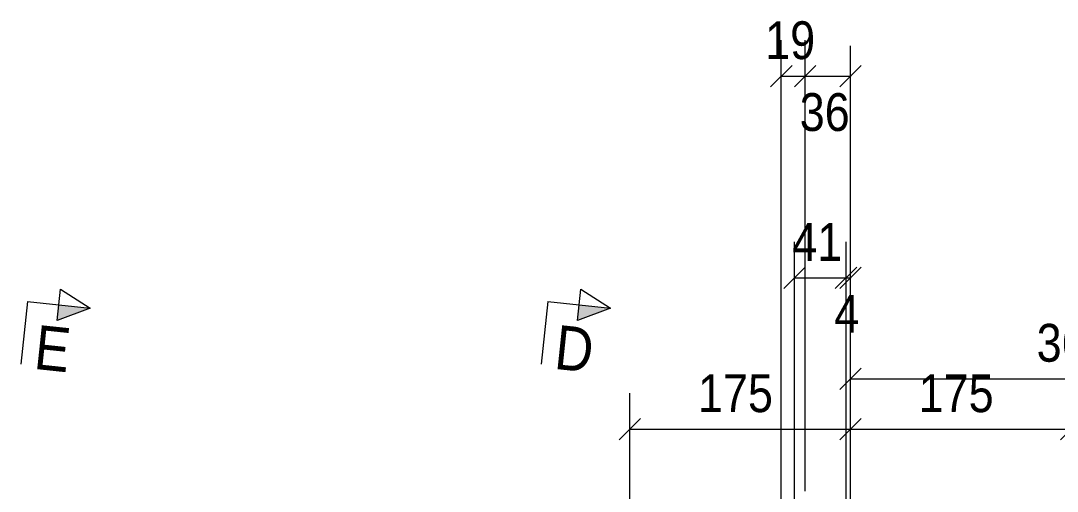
# Model space of a CAD drawing. Header units: millimetres. Extents: x 2 to 579, y 0 to 825.
# Drawn here: x 227.2 to 309.4, y 704.9 to 742.2 of the extents above; entities that cross this region are included whole.
import ezdxf

# ---------------------------------------------------------------- set-up
doc = ezdxf.new("R2010")
doc.units = ezdxf.units.MM
doc.linetypes.add('XKITLINE00', pattern=[0])
doc.layers.add('Dimensions', color=7, linetype='Continuous', lineweight=0)
doc.layers.add('Section', color=6, linetype='Continuous', lineweight=0)
doc.styles.add('ARIAL', font='ARIAL.TTF')

# ---------------------------------------------------------------- blocks, each defined once
blk = doc.blocks.new('*A120')
at = {"layer": 'Section'}
blk.add_hatch(color=3, dxfattribs=at).paths.add_polyline_path([(271.435, 719.637), (273.922, 719.374), (271.304, 718.394)], flags=17)
at = {"layer": 'Section', "color": 3, "linetype": 'XKITLINE00', "lineweight": 0}
for p, q in [((271.304, 718.394), (271.566, 720.88)), ((271.566, 720.88), (273.922, 719.374)), ((273.922, 719.374), (271.304, 718.394))]:
    blk.add_line(p, q, dxfattribs=at)
at = {"layer": 'Section', "color": 1, "linetype": 'XKITLINE00', "lineweight": 0}
for q in [(268.425, 714.927), (273.922, 719.374)]:
    blk.add_line((268.949, 719.899), q, dxfattribs=at)
at = {"layer": 'Section', "color": 7, "style": 'ARIAL', "width": 0.85}
blk.add_text('D', height=3.5, rotation=-6.02179, dxfattribs=at).set_placement((269.393, 714.573))
blk = doc.blocks.new('*A121')
at = {"layer": 'Section'}
blk.add_hatch(color=3, dxfattribs=at).paths.add_polyline_path([(230.18, 719.637), (232.666, 719.374), (230.049, 718.394)], flags=17)
at = {"layer": 'Section', "color": 3, "linetype": 'XKITLINE00', "lineweight": 0}
for p, q in [((230.049, 718.394), (230.311, 720.88)), ((230.311, 720.88), (232.666, 719.374)), ((232.666, 719.374), (230.049, 718.394))]:
    blk.add_line(p, q, dxfattribs=at)
at = {"layer": 'Section', "color": 1, "linetype": 'XKITLINE00', "lineweight": 0}
for q in [(227.169, 714.927), (232.666, 719.374)]:
    blk.add_line((227.694, 719.899), q, dxfattribs=at)
at = {"layer": 'Section', "color": 7, "style": 'ARIAL', "width": 0.85}
blk.add_text('E', height=3.5, rotation=-6.02179, dxfattribs=at).set_placement((228.137, 714.573))
blk = doc.blocks.new('*A137')
at = {"layer": 'Dimensions', "color": 7, "linetype": 'XKITLINE00', "lineweight": 0}
for p, q in [((287.475, 686.966), (287.475, 740.63)), ((289.364, 704.867), (289.364, 740.63)), ((288.324, 738.628), (286.627, 736.931)), ((290.212, 738.628), (288.515, 736.931)), ((287.475, 737.78), (289.364, 737.78))]:
    blk.add_line(p, q, dxfattribs=at)
at = {"layer": 'Dimensions', "color": 3}
for p in [(287.475, 737.78), (289.364, 737.78)]:
    blk.add_point(p, dxfattribs=at)
at = {"layer": 'Dimensions', "color": 3, "style": 'ARIAL', "width": 0.85}
blk.add_text('19', height=3, dxfattribs=at).set_placement((286.194, 739.13))
blk = doc.blocks.new('*A138')
at = {"layer": 'Dimensions', "color": 7, "linetype": 'XKITLINE00', "lineweight": 0}
for p, q in [((289.364, 704.867), (289.364, 740.18)), ((292.953, 685.383), (292.953, 740.18)), ((290.212, 738.628), (288.515, 736.931)), ((293.802, 738.628), (292.105, 736.931)), ((289.364, 737.78), (292.953, 737.78))]:
    blk.add_line(p, q, dxfattribs=at)
at = {"layer": 'Dimensions', "color": 3}
for p in [(289.364, 737.78), (292.953, 737.78)]:
    blk.add_point(p, dxfattribs=at)
at = {"layer": 'Dimensions', "color": 3, "style": 'ARIAL', "width": 0.85}
blk.add_text('36', height=3, dxfattribs=at).set_placement((288.933, 733.43))
blk = doc.blocks.new('*A139')
at = {"layer": 'Dimensions', "color": 7, "linetype": 'XKITLINE00', "lineweight": 0}
for p, q in [((292.953, 685.383), (292.953, 716.63)), ((329.159, 699.197), (329.159, 716.63)), ((293.802, 714.628), (292.105, 712.931)), ((330.008, 714.628), (328.311, 712.931)), ((292.953, 713.78), (329.159, 713.78))]:
    blk.add_line(p, q, dxfattribs=at)
at = {"layer": 'Dimensions', "color": 3}
for p in [(292.953, 713.78), (329.159, 713.78)]:
    blk.add_point(p, dxfattribs=at)
at = {"layer": 'Dimensions', "color": 3, "style": 'ARIAL', "width": 0.85}
blk.add_text('362', height=3, dxfattribs=at).set_placement((307.719, 715.13))
blk = doc.blocks.new('*A141')
at = {"layer": 'Dimensions', "color": 7, "linetype": 'XKITLINE00', "lineweight": 0}
for p, q in [((288.524, 696.911), (288.524, 724.63)), ((292.603, 684.917), (292.603, 724.63)), ((289.373, 722.628), (287.676, 720.931)), ((293.451, 722.628), (291.754, 720.931)), ((288.524, 721.78), (292.603, 721.78))]:
    blk.add_line(p, q, dxfattribs=at)
at = {"layer": 'Dimensions', "color": 3}
for p in [(288.524, 721.78), (292.603, 721.78)]:
    blk.add_point(p, dxfattribs=at)
at = {"layer": 'Dimensions', "color": 3, "style": 'ARIAL', "width": 0.85}
blk.add_text('41', height=3, dxfattribs=at).set_placement((288.338, 723.13))
blk = doc.blocks.new('*A142')
at = {"layer": 'Dimensions', "color": 7, "linetype": 'XKITLINE00', "lineweight": 0}
for p, q in [((292.603, 684.917), (292.603, 724.18)), ((292.953, 685.383), (292.953, 724.18)), ((293.451, 722.628), (291.754, 720.931)), ((293.802, 722.628), (292.105, 720.931)), ((292.603, 721.78), (292.953, 721.78))]:
    blk.add_line(p, q, dxfattribs=at)
at = {"layer": 'Dimensions', "color": 3}
for p in [(292.603, 721.78), (292.953, 721.78)]:
    blk.add_point(p, dxfattribs=at)
at = {"layer": 'Dimensions', "color": 3, "style": 'ARIAL', "width": 0.85}
blk.add_text('4', height=3, dxfattribs=at).set_placement((291.665, 717.43))
blk = doc.blocks.new('*A146')
at = {"layer": 'Dimensions', "color": 7, "linetype": 'XKITLINE00', "lineweight": 0}
for p, q in [((275.453, 687.229), (275.453, 712.63)), ((292.953, 685.383), (292.953, 712.63)), ((276.302, 710.628), (274.605, 708.931)), ((293.802, 710.628), (292.105, 708.931)), ((275.453, 709.78), (292.953, 709.78))]:
    blk.add_line(p, q, dxfattribs=at)
at = {"layer": 'Dimensions', "color": 3}
for p in [(275.453, 709.78), (292.953, 709.78)]:
    blk.add_point(p, dxfattribs=at)
at = {"layer": 'Dimensions', "color": 3, "style": 'ARIAL', "width": 0.85}
blk.add_text('175', height=3, dxfattribs=at).set_placement((280.865, 711.13))
blk = doc.blocks.new('*A147')
at = {"layer": 'Dimensions', "color": 7, "linetype": 'XKITLINE00', "lineweight": 0}
for p, q in [((292.953, 685.383), (292.953, 712.63)), ((310.453, 683.537), (310.453, 712.63)), ((293.802, 710.628), (292.105, 708.931)), ((311.302, 710.628), (309.605, 708.931)), ((292.953, 709.78), (310.453, 709.78))]:
    blk.add_line(p, q, dxfattribs=at)
at = {"layer": 'Dimensions', "color": 3}
for p in [(292.953, 709.78), (310.453, 709.78)]:
    blk.add_point(p, dxfattribs=at)
at = {"layer": 'Dimensions', "color": 3, "style": 'ARIAL', "width": 0.85}
blk.add_text('175', height=3, dxfattribs=at).set_placement((298.365, 711.13))

msp = doc.modelspace()

# ---------------------------------------------------------------- block references
at = {"lineweight": 0}
for name in ['*A137', '*A138', '*A141', '*A142', '*A121', '*A120', '*A139', '*A146', '*A147']:
    msp.add_blockref(name, (0, 0), dxfattribs=at)

doc.saveas('drawing.dxf')
